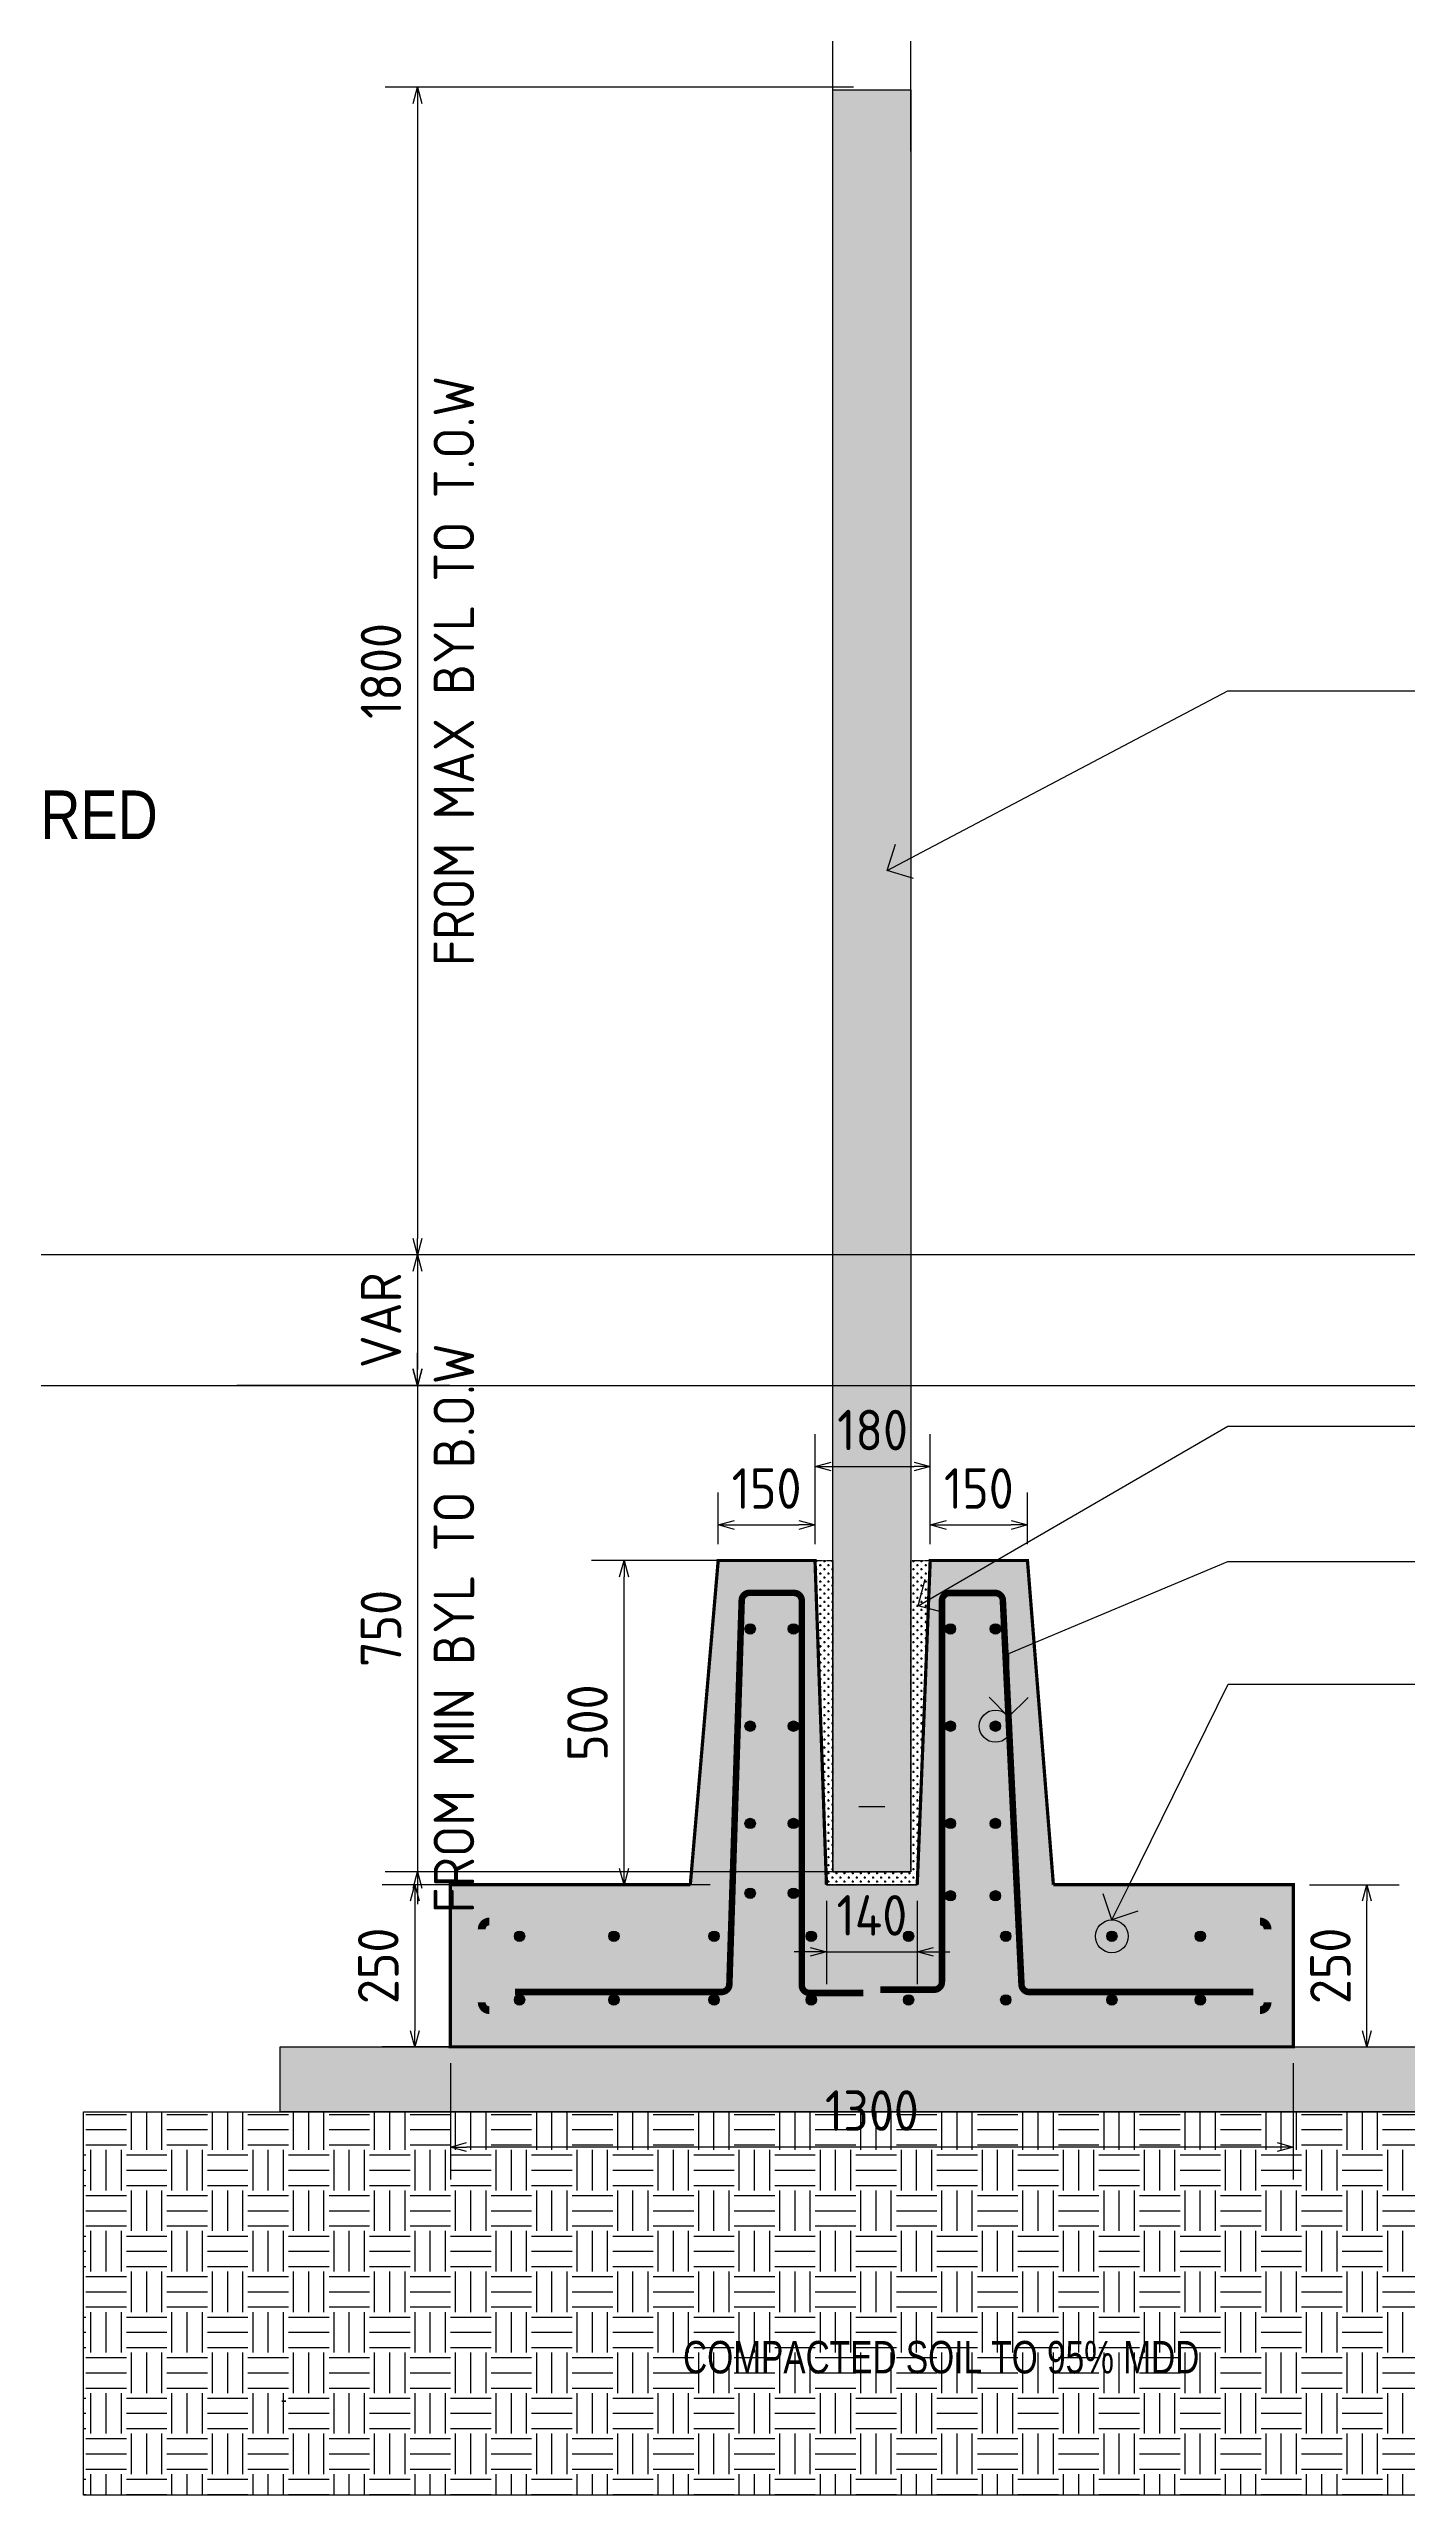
# Model space of a CAD drawing. Header units: centimetres. Extents: x -6122352 to 6876996, y -1694241 to 2592194.
# Drawn here: x 3020519 to 3022614, y -658341 to -654568 of the extents above; entities that cross this region are included whole.
import ezdxf
from ezdxf import colors
from ezdxf.entities.mleader import LeaderData, LeaderLine
from ezdxf.math import Vec2, Vec3

# ---------------------------------------------------------------- set-up
doc = ezdxf.new("R2010")
doc.units = ezdxf.units.CM
doc.header["$MEASUREMENT"] = 0
doc.header["$PDMODE"] = 66
doc.header["$PDSIZE"] = 100
doc.linetypes.add('CENTER', pattern=[2, 1.25, -0.25, 0.25, -0.25])
doc.linetypes.add('HIDDEN', pattern=[0.375, 0.25, -0.125])
doc.layers.get('Defpoints').update_dxf_attribs({"color": 255, "linetype": 'CENTER'})
for name, color, linetype in [('00-MI-DIM', 7, 'Continuous'), ('AutoRebar - Rebars', 4, 'Continuous'), ('SECTION', 130, 'Continuous')]:
    doc.layers.add(name, color=color, linetype=linetype)
doc.styles.add('JWC BHQ 3.00', font='swissc.ttf', dxfattribs={"height": 3})
doc.styles.add('JWC STD', font='swissc.ttf', dxfattribs={"width": 0.9})
doc.styles.add('Schueco-BEMSTIL', font='isocpeur.ttf', dxfattribs={"width": 0.9})
doc.dimstyles.new('JWC-TXT-2.5', dxfattribs={"dimscale": 1.5, "dimtxt": 2.5, "dimasz": 1, "dimexe": 2, "dimexo": 1, "dimgap": 1, "dimtad": 1, "dimdec": 0, "dimrnd": 0.5, "dimdsep": 46, "dimtxsty": 'Schueco-BEMSTIL', "dimblk": 'OPEN30', "dimcen": 0, "dimdle": 2, "dimclrd": 140, "dimclre": 8, "dimclrt": 40, "dimadec": 0, "dimazin": 2, "dimtfac": 1, "dimtdec": 0, "dimtix": 1, "dimtmove": 2, "dimatfit": 3, "dimldrblk": 'OPEN', "dimfxl": 2, "dimlwd": -1, "dimlwe": -1, "dimarcsym": 0})
doc.dimstyles.new('MI- JWC-TXT-2.5 MM', dxfattribs={"dimscale": 1.5, "dimtxt": 2.5, "dimasz": 1, "dimexe": 2, "dimexo": 1, "dimgap": 1, "dimtad": 1, "dimdec": 0, "dimdsep": 46, "dimtxsty": 'Schueco-BEMSTIL', "dimblk": 'OPEN30', "dimcen": 0, "dimdle": 2, "dimclrd": 140, "dimclre": 8, "dimclrt": 40, "dimadec": 0, "dimazin": 2, "dimtfac": 1, "dimtdec": 0, "dimtix": 1, "dimtmove": 2, "dimatfit": 3, "dimldrblk": 'OPEN', "dimfxl": 2, "dimlwd": -1, "dimlwe": -1, "dimarcsym": 0})

# ---------------------------------------------------------------- blocks, each defined once
blk = doc.blocks.new('_Open90')
at = {"color": 0, "linetype": 'ByBlock', "lineweight": -2}
for p, q in [((0, 0), (-1, 0)), ((-0.5, 0.5), (0, 0)), ((0, 0), (-0.5, -0.5))]:
    blk.add_line(p, q, dxfattribs=at)
blk = doc.blocks.new('_Open30')
at = {"color": 0, "linetype": 'ByBlock', "lineweight": -2}
for p, q in [((-1, 0.27), (0, 0)), ((0, 0), (-1, -0.27)), ((0, 0), (-1, 0))]:
    blk.add_line(p, q, dxfattribs=at)
blk = doc.blocks.new('*D457')
at = {"layer": '00-MI-DIM', "color": 8}
for p, q in [((3021138.7, -657674.4), (3021138.7, -657853.8)), ((3022438.7, -657674.4), (3022438.7, -657853.8))]:
    blk.add_line(p, q, dxfattribs=at)
at = {"layer": '00-MI-DIM', "color": 140}
blk.add_line((3022413.7, -657803.8), (3021163.7, -657803.8), dxfattribs=at)
at = {"layer": 'Defpoints', "color": 0}
for p in [(3021138.7, -657649.4), (3022438.7, -657649.4), (3021138.7, -657803.8)]:
    blk.add_point(p, dxfattribs=at)
at = {"layer": '00-MI-DIM', "color": 140, "xscale": 25, "yscale": 25, "zscale": 25, "rotation": 180}
blk.add_blockref('_Open30', (3021138.7, -657803.8), dxfattribs=at)
at = {"layer": '00-MI-DIM', "color": 140, "xscale": 25, "yscale": 25, "zscale": 25}
blk.add_blockref('_Open30', (3022438.7, -657803.8), dxfattribs=at)
at = {"layer": '00-MI-DIM', "color": 40, "insert": (3021788.7, -657747.6), "char_height": 62.5, "attachment_point": 5, "style": 'Schueco-BEMSTIL'}
blk.add_mtext('1300', dxfattribs=at)
blk = doc.blocks.new('_Open')
at = {"color": 0, "linetype": 'ByBlock', "lineweight": -2}
for p, q in [((-1, 0.2), (0, 0)), ((-1, -0.2), (0, 0)), ((0, 0), (-1, 0))]:
    blk.add_line(p, q, dxfattribs=at)
blk = doc.blocks.new('*D458')
at = {"layer": '00-MI-DIM', "color": 8}
for p, q in [((3022463.7, -657399.4), (3022602.2, -657399.4)), ((3022463.7, -657649.4), (3022602.2, -657649.4))]:
    blk.add_line(p, q, dxfattribs=at)
at = {"layer": '00-MI-DIM', "color": 140}
blk.add_line((3022552.2, -657624.4), (3022552.2, -657424.4), dxfattribs=at)
at = {"layer": 'Defpoints', "color": 0}
for p in [(3022438.7, -657399.4), (3022552.2, -657399.4), (3022438.7, -657649.4)]:
    blk.add_point(p, dxfattribs=at)
at = {"layer": '00-MI-DIM', "color": 140, "xscale": 25, "yscale": 25, "zscale": 25}
for p, rotation in [((3022552.2, -657399.4), 90), ((3022552.2, -657649.4), 270)]:
    blk.add_blockref('_Open30', p, dxfattribs=dict(at, rotation=rotation))
at = {"layer": '00-MI-DIM', "color": 40, "insert": (3022495.9, -657524.4), "char_height": 62.5, "attachment_point": 5, "rotation": 90, "style": 'Schueco-BEMSTIL'}
blk.add_mtext('250', dxfattribs=at)
blk = doc.blocks.new('*D459')
at = {"layer": '00-MI-DIM', "color": 8}
for p, q in [((3021878.7, -656874.4), (3021878.7, -656794.6)), ((3022028.7, -656874.4), (3022028.7, -656794.6))]:
    blk.add_line(p, q, dxfattribs=at)
at = {"layer": '00-MI-DIM', "color": 140}
blk.add_line((3021903.7, -656844.6), (3022003.7, -656844.6), dxfattribs=at)
at = {"layer": 'Defpoints', "color": 0}
for p in [(3022028.7, -656844.6), (3021878.7, -656899.4), (3022028.7, -656899.4)]:
    blk.add_point(p, dxfattribs=at)
at = {"layer": '00-MI-DIM', "color": 140, "xscale": 25, "yscale": 25, "zscale": 25, "rotation": 180}
blk.add_blockref('_Open30', (3021878.7, -656844.6), dxfattribs=at)
at = {"layer": '00-MI-DIM', "color": 140, "xscale": 25, "yscale": 25, "zscale": 25}
blk.add_blockref('_Open30', (3022028.7, -656844.6), dxfattribs=at)
at = {"layer": '00-MI-DIM', "color": 40, "insert": (3021953.7, -656788.3), "char_height": 62.5, "attachment_point": 5, "style": 'Schueco-BEMSTIL'}
blk.add_mtext('150', dxfattribs=at)
blk = doc.blocks.new('*D460')
at = {"layer": '00-MI-DIM', "color": 8}
for p, q in [((3021551.7, -656874.4), (3021551.7, -656794.6)), ((3021701, -656874.4), (3021701, -656794.6))]:
    blk.add_line(p, q, dxfattribs=at)
at = {"layer": '00-MI-DIM', "color": 140}
blk.add_line((3021576.7, -656844.6), (3021676, -656844.6), dxfattribs=at)
at = {"layer": 'Defpoints', "color": 0}
for p in [(3021701, -656844.6), (3021551.7, -656899.4), (3021701, -656899.4)]:
    blk.add_point(p, dxfattribs=at)
at = {"layer": '00-MI-DIM', "color": 140, "xscale": 25, "yscale": 25, "zscale": 25, "rotation": 180}
blk.add_blockref('_Open30', (3021551.7, -656844.6), dxfattribs=at)
at = {"layer": '00-MI-DIM', "color": 140, "xscale": 25, "yscale": 25, "zscale": 25}
blk.add_blockref('_Open30', (3021701, -656844.6), dxfattribs=at)
at = {"layer": '00-MI-DIM', "color": 40, "insert": (3021626.3, -656788.3), "char_height": 62.5, "attachment_point": 5, "style": 'Schueco-BEMSTIL'}
blk.add_mtext('150', dxfattribs=at)
blk = doc.blocks.new('*D462')
at = {"layer": '00-MI-DIM', "color": 8}
for p, q in [((3021599.1, -656899.4), (3021356.4, -656899.4)), ((3021539.1, -657399.4), (3021356.4, -657399.4))]:
    blk.add_line(p, q, dxfattribs=at)
at = {"layer": '00-MI-DIM', "color": 140}
blk.add_line((3021406.4, -657374.4), (3021406.4, -656924.4), dxfattribs=at)
at = {"layer": 'Defpoints', "color": 0}
for p in [(3021406.4, -656899.4), (3021624.1, -656899.4), (3021564.1, -657399.4)]:
    blk.add_point(p, dxfattribs=at)
at = {"layer": '00-MI-DIM', "color": 140, "xscale": 25, "yscale": 25, "zscale": 25}
for p, rotation in [((3021406.4, -656899.4), 90), ((3021406.4, -657399.4), 270)]:
    blk.add_blockref('_Open30', p, dxfattribs=dict(at, rotation=rotation))
at = {"layer": '00-MI-DIM', "color": 40, "insert": (3021350.2, -657149.4), "char_height": 62.5, "attachment_point": 5, "rotation": 90, "style": 'Schueco-BEMSTIL'}
blk.add_mtext('500', dxfattribs=at)
blk = doc.blocks.new('*D463')
at = {"layer": '00-MI-DIM', "color": 8}
for p, q in [((3021539.1, -657399.4), (3021033.6, -657399.4)), ((3021169.1, -657649.4), (3021033.6, -657649.4))]:
    blk.add_line(p, q, dxfattribs=at)
at = {"layer": '00-MI-DIM', "color": 140}
blk.add_line((3021083.6, -657424.4), (3021083.6, -657624.4), dxfattribs=at)
at = {"layer": 'Defpoints', "color": 0}
for p in [(3021564.1, -657399.4), (3021083.6, -657649.4), (3021194.1, -657649.4)]:
    blk.add_point(p, dxfattribs=at)
at = {"layer": '00-MI-DIM', "color": 140, "xscale": 25, "yscale": 25, "zscale": 25}
for p, rotation in [((3021083.6, -657399.4), 90), ((3021083.6, -657649.4), 270)]:
    blk.add_blockref('_Open30', p, dxfattribs=dict(at, rotation=rotation))
at = {"layer": '00-MI-DIM', "color": 40, "insert": (3021027.4, -657524.4), "char_height": 62.5, "attachment_point": 5, "rotation": 90, "style": 'Schueco-BEMSTIL'}
blk.add_mtext('250', dxfattribs=at)
blk = doc.blocks.new('*D464')
at = {"layer": '00-MI-DIM', "color": 8}
for p, q in [((3021701, -656874.4), (3021701, -656704.4)), ((3021878.7, -656874.4), (3021878.7, -656704.4))]:
    blk.add_line(p, q, dxfattribs=at)
at = {"layer": '00-MI-DIM', "color": 140}
blk.add_line((3021726, -656754.4), (3021853.7, -656754.4), dxfattribs=at)
at = {"layer": 'Defpoints', "color": 0}
for p in [(3021878.7, -656754.4), (3021701, -656899.4), (3021878.7, -656899.4)]:
    blk.add_point(p, dxfattribs=at)
at = {"layer": '00-MI-DIM', "color": 140, "xscale": 25, "yscale": 25, "zscale": 25, "rotation": 180}
blk.add_blockref('_Open30', (3021701, -656754.4), dxfattribs=at)
at = {"layer": '00-MI-DIM', "color": 140, "xscale": 25, "yscale": 25, "zscale": 25}
blk.add_blockref('_Open30', (3021878.7, -656754.4), dxfattribs=at)
at = {"layer": '00-MI-DIM', "color": 40, "insert": (3021789.8, -656698.2), "char_height": 62.5, "attachment_point": 5, "style": 'Schueco-BEMSTIL'}
blk.add_mtext('180', dxfattribs=at)
blk = doc.blocks.new('*D466')
at = {"layer": '00-MI-DIM', "color": 8, "ltscale": 20}
for p, q in [((3021728.7, -654726.8), (3021728.7, -654461.4)), ((3021848.7, -654726.8), (3021848.7, -654461.4))]:
    blk.add_line(p, q, dxfattribs=at)
at = {"layer": '00-MI-DIM', "color": 140, "ltscale": 20}
for p, q in [((3021703.7, -654511.4), (3021678.7, -654511.4)), ((3021728.7, -654511.4), (3021848.7, -654511.4)), ((3021873.7, -654511.4), (3021898.7, -654511.4))]:
    blk.add_line(p, q, dxfattribs=at)
at = {"layer": 'Defpoints', "color": 0, "ltscale": 20}
for p in [(3021848.7, -654511.4), (3021728.7, -654751.8), (3021848.7, -654751.8)]:
    blk.add_point(p, dxfattribs=at)
at = {"layer": '00-MI-DIM', "color": 140, "ltscale": 20, "xscale": 25, "yscale": 25, "zscale": 25}
blk.add_blockref('_Open30', (3021728.7, -654511.4), dxfattribs=at)
at = {"layer": '00-MI-DIM', "color": 140, "ltscale": 20, "xscale": 25, "yscale": 25, "zscale": 25, "rotation": 180}
blk.add_blockref('_Open30', (3021848.7, -654511.4), dxfattribs=at)
at = {"layer": '00-MI-DIM', "color": 40, "ltscale": 20, "insert": (3021788.7, -654455.1), "char_height": 62.5, "attachment_point": 5, "style": 'Schueco-BEMSTIL'}
blk.add_mtext('120', dxfattribs=at)
blk = doc.blocks.new('*D468')
at = {"layer": '00-MI-DIM', "color": 8}
for p, q in [((3021718.7, -657424.4), (3021718.7, -657552.8)), ((3021858.7, -657424.4), (3021858.7, -657552.8))]:
    blk.add_line(p, q, dxfattribs=at)
at = {"layer": '00-MI-DIM', "color": 140}
for p, q in [((3021693.7, -657502.8), (3021668.7, -657502.8)), ((3021718.7, -657502.8), (3021858.7, -657502.8)), ((3021883.7, -657502.8), (3021908.7, -657502.8))]:
    blk.add_line(p, q, dxfattribs=at)
at = {"layer": 'Defpoints', "color": 0}
for p in [(3021718.7, -657399.4), (3021858.7, -657399.4), (3021858.7, -657502.8)]:
    blk.add_point(p, dxfattribs=at)
at = {"layer": '00-MI-DIM', "color": 140, "xscale": 25, "yscale": 25, "zscale": 25}
blk.add_blockref('_Open30', (3021718.7, -657502.8), dxfattribs=at)
at = {"layer": '00-MI-DIM', "color": 140, "xscale": 25, "yscale": 25, "zscale": 25, "rotation": 180}
blk.add_blockref('_Open30', (3021858.7, -657502.8), dxfattribs=at)
at = {"layer": '00-MI-DIM', "color": 40, "insert": (3021788.7, -657446.6), "char_height": 62.5, "attachment_point": 5, "style": 'Schueco-BEMSTIL'}
blk.add_mtext('140', dxfattribs=at)
blk = doc.blocks.new('*D476')
at = {"layer": '00-MI-DIM', "color": 8, "ltscale": 20}
for p, q in [((3021760.1, -654627.5), (3021037.9, -654627.5)), ((3021759.1, -656428), (3021037.9, -656428))]:
    blk.add_line(p, q, dxfattribs=at)
at = {"layer": '00-MI-DIM', "color": 140, "ltscale": 20}
blk.add_line((3021087.9, -654652.5), (3021087.9, -656403), dxfattribs=at)
at = {"layer": 'Defpoints', "color": 0, "ltscale": 20}
for p in [(3021785.1, -654627.5), (3021087.9, -656428), (3021784.1, -656428)]:
    blk.add_point(p, dxfattribs=at)
at = {"layer": '00-MI-DIM', "color": 140, "ltscale": 20, "xscale": 25, "yscale": 25, "zscale": 25}
for p, rotation in [((3021087.9, -654627.5), 90), ((3021087.9, -656428), 270)]:
    blk.add_blockref('_Open30', p, dxfattribs=dict(at, rotation=rotation))
at = {"layer": '00-MI-DIM', "color": 40, "ltscale": 20, "char_height": 62.5, "attachment_point": 5, "rotation": 90, "style": 'Schueco-BEMSTIL'}
for s, insert in [('FROM MAX BYL TO T.O.W', (3021144.1, -655527.7)), ('1800', (3021031.6, -655527.7))]:
    blk.add_mtext(s, dxfattribs=dict(at, insert=insert))
blk = doc.blocks.new('*D477')
at = {"layer": '00-MI-DIM', "color": 8, "ltscale": 20}
for p, q in [((3021759.1, -656428), (3021037.9, -656428)), ((3021181.9, -656629.9), (3021037.9, -656629.9))]:
    blk.add_line(p, q, dxfattribs=at)
at = {"layer": '00-MI-DIM', "color": 140, "ltscale": 20}
blk.add_line((3021087.9, -656453), (3021087.9, -656604.9), dxfattribs=at)
at = {"layer": 'Defpoints', "color": 0, "ltscale": 20}
for p in [(3021784.1, -656428), (3021087.9, -656629.9), (3021206.9, -656629.9)]:
    blk.add_point(p, dxfattribs=at)
at = {"layer": '00-MI-DIM', "color": 140, "ltscale": 20, "xscale": 25, "yscale": 25, "zscale": 25}
for p, rotation in [((3021087.9, -656428), 90), ((3021087.9, -656629.9), 270)]:
    blk.add_blockref('_Open30', p, dxfattribs=dict(at, rotation=rotation))
at = {"layer": '00-MI-DIM', "color": 40, "ltscale": 20, "insert": (3021031.6, -656528.9), "char_height": 62.5, "attachment_point": 5, "rotation": 90, "style": 'Schueco-BEMSTIL'}
blk.add_mtext('VAR', dxfattribs=at)
blk = doc.blocks.new('*D406')
at = {"layer": '00-MI-DIM', "color": 140, "ltscale": 20}
for p, q in [((3021087.9, -656603.9), (3021087.9, -656578.9)), ((3021087.9, -656628.9), (3021087.9, -657379.4)), ((3021087.9, -657404.4), (3021087.9, -657429.4))]:
    blk.add_line(p, q, dxfattribs=at)
at = {"layer": '00-MI-DIM', "color": 8, "ltscale": 20}
for p, q in [((3020809.2, -656628.9), (3021137.9, -656628.9)), ((3021763.7, -657379.4), (3021037.9, -657379.4))]:
    blk.add_line(p, q, dxfattribs=at)
at = {"layer": 'Defpoints', "color": 0, "ltscale": 20}
for p in [(3020784.2, -656628.9), (3021087.9, -657379.4), (3021788.7, -657379.4)]:
    blk.add_point(p, dxfattribs=at)
at = {"layer": '00-MI-DIM', "color": 140, "ltscale": 20, "xscale": 25, "yscale": 25, "zscale": 25}
for p, rotation in [((3021087.9, -656628.9), 270), ((3021087.9, -657379.4), 90)]:
    blk.add_blockref('_Open30', p, dxfattribs=dict(at, rotation=rotation))
at = {"layer": '00-MI-DIM', "color": 40, "ltscale": 20, "char_height": 62.5, "attachment_point": 5, "rotation": 90, "style": 'Schueco-BEMSTIL'}
for s, insert in [('FROM MIN BYL TO B.O.W', (3021144.1, -657004.1)), ('750', (3021031.6, -657004.1))]:
    blk.add_mtext(s, dxfattribs=dict(at, insert=insert))

msp = doc.modelspace()

# ---------------------------------------------------------------- hatches: boundary and pattern name
at = {"layer": 'SECTION'}
h = msp.add_hatch(dxfattribs=at)
h.set_pattern_fill('AR-CONC', color=0, scale=10)
h.set_pattern_definition([(50, (-6574688.19, -3484862.95), (71.72601826, -6.2752135), [7.5, -82.5]), (355, (-6574688.19, -3484862.95), (-13.87513336, 75.21921337), [6, -66]), (100.45144446, (-6574682.214, -3484863.47), (57.85088467, 68.9439991), [6.3740192, -70.1142112]), (46.1842, (-6574688.19, -3484842.95), (106.7241331, -16.5519281), [11.25, -123.75]), (96.6356355, (-6574679.3, -3484844.33), (93.4661946, 97.4118601), [9.5610342, -105.171376]), (351.184164, (-6574688.19, -3484842.95), (93.4661945, 97.41186), [9, -99.0000001]), (21, (-6574678.19, -3484847.95), (59.6907052, -40.26188907), [7.5, -82.5]), (326, (-6574678.19, -3484847.95), (24.3315332, 72.5150045), [6, -66]), (71.45144474, (-6574673.22, -3484851.306), (84.02223767, 32.2531153), [6.374019, -70.1142112]), (37.5, (-6574688.191, -3484862.95), (1.21598553, 33.28938538), [0, -65.2, 0, -67, 0, -66.25]), (7.5, (-6574688.19, -3484862.95), (26.30695374, 39.44117119), [0, -38.2, 0, -63.7, 0, -25.25]), (327.5, (-6574710.491, -3484862.95), (53.38224362, -2.25548717), [0, -25, 0, -78, 0, -103.5]), (317.5, (-6574720.49, -3484862.95), (58.31861693, 10.01049823), [0, -32.5, 0, -51.8, 0, -73.5])])
h.paths.add_polyline_path([(3021728.66184, -654631.36353), (3021728.66184, -657379.36353), (3021848.66184, -657379.36353), (3021848.66184, -654631.36353)])
h = msp.add_hatch(dxfattribs=at)
h.set_pattern_fill('AR-CONC', color=8, scale=7)
h.set_pattern_definition([(50, (2909676.685, -668212.967), (50.208213, -4.39265), [5.25, -57.75]), (355, (2909676.685, -668212.967), (-9.712593, 52.65345), [4.2, -46.2]), (100.451444, (2909680.87, -668213.333), (40.49562, 48.2608), [4.461813, -49.079948]), (46.1842, (2909676.685, -668198.97), (74.706893, -11.58635), [7.875, -86.625]), (96.635635, (2909682.91, -668199.93), (65.426336, 68.1883), [6.692724, -73.619963]), (351.184164, (2909676.685, -668198.97), (65.426336, 68.1883), [6.3, -69.3]), (21, (2909683.685, -668202.467), (41.783494, -28.183322), [5.25, -57.75]), (326, (2909683.685, -668202.467), (17.032073, 50.760503), [4.2, -46.2]), (71.451445, (2909687.167, -668204.816), (58.815566, 22.57718), [4.461813, -49.079948]), (37.5, (2909676.685, -668212.967), (0.85119, 23.3025698), [0, -45.64, 0, -46.9, 0, -46.375]), (7.5, (2909676.685, -668212.967), (18.4148676, 27.60882), [0, -26.74, 0, -44.59, 0, -17.675]), (327.5, (2909661.075, -668212.967), (37.3675705, -1.578841), [0, -17.5, 0, -54.6, 0, -72.45]), (317.5, (2909654.075, -668212.967), (40.823032, 7.007349), [0, -22.75, 0, -36.26, 0, -51.45])])
h.paths.add_polyline_path([(3022438.66184, -657649.36353), (3022438.66184, -657399.36353), (3022068.66184, -657399.36353), (3022028.66184, -656899.36353), (3021878.66184, -656899.36353), (3021858.66184, -657399.36353), (3021718.66184, -657399.36353), (3021700.99449, -656899.36353), (3021551.66184, -656899.36353), (3021508.66184, -657399.36353), (3021138.66184, -657399.36353), (3021138.66184, -657649.36353)])
h.paths.add_polyline_path([(3021716.78684, -657518.451), (3021860.53684, -657518.451), (3021860.53684, -657368.451), (3021716.78684, -657368.451)], flags=24)
h = msp.add_hatch(dxfattribs=at)
h.set_pattern_fill('CROSS', color=8, scale=25)
h.set_pattern_definition([(0, (-6570986.115, -3484612.9504), (6.25, 6.25), [3.125, -9.375]), (90, (-6570984.552, -3484614.513), (-6.25, 6.25), [3.125, -9.375])])
h.paths.add_polyline_path([(3021728.66184, -656899.36353), (3021700.99449, -656899.36353), (3021718.66184, -657399.36353), (3021858.66184, -657399.36353), (3021878.66184, -656899.36353), (3021848.66184, -656899.36353), (3021848.66184, -657379.36353), (3021728.66184, -657379.36353)])
h = msp.add_hatch(color=2, dxfattribs=at)
h.dxf.hatch_style = 1
h.paths.add_polyline_path([(3021592.96687, -657004.84439, 1), (3021608.96687, -657004.84439, 1)])
h = msp.add_hatch(color=2, dxfattribs=at)
h.dxf.hatch_style = 1
h.paths.add_polyline_path([(3021659.58818, -657004.84439, 1), (3021675.58818, -657004.84439, 1)])
h = msp.add_hatch(color=2, dxfattribs=at)
h.dxf.hatch_style = 1
h.paths.add_polyline_path([(3021901.73551, -657004.84439, 1), (3021917.73551, -657004.84439, 1)])
h = msp.add_hatch(color=2, dxfattribs=at)
h.dxf.hatch_style = 1
h.paths.add_polyline_path([(3021971.25541, -657004.84439, 1), (3021987.25541, -657004.84439, 1)])
h = msp.add_hatch(color=2, dxfattribs=at)
h.dxf.hatch_style = 1
h.paths.add_polyline_path([(3021592.96687, -657154.84439, 1), (3021608.96687, -657154.84439, 1)])
h = msp.add_hatch(color=2, dxfattribs=at)
h.dxf.hatch_style = 1
h.paths.add_polyline_path([(3021659.58818, -657154.84439, 1), (3021675.58818, -657154.84439, 1)])
h = msp.add_hatch(color=2, dxfattribs=at)
h.dxf.hatch_style = 1
h.paths.add_polyline_path([(3021901.73551, -657154.84439, 1), (3021917.73551, -657154.84439, 1)])
h = msp.add_hatch(color=2, dxfattribs=at)
h.dxf.hatch_style = 1
h.paths.add_polyline_path([(3021971.25541, -657154.84439, 1), (3021987.25541, -657154.84439, 1)])
h = msp.add_hatch(color=2, dxfattribs=at)
h.dxf.hatch_style = 1
h.paths.add_polyline_path([(3021592.96687, -657304.84439, 1), (3021608.96687, -657304.84439, 1)])
h = msp.add_hatch(color=2, dxfattribs=at)
h.dxf.hatch_style = 1
h.paths.add_polyline_path([(3021659.58818, -657304.84439, 1), (3021675.58818, -657304.84439, 1)])
h = msp.add_hatch(color=2, dxfattribs=at)
h.dxf.hatch_style = 1
h.paths.add_polyline_path([(3021901.73551, -657304.84439, 1), (3021917.73551, -657304.84439, 1)])
h = msp.add_hatch(color=2, dxfattribs=at)
h.dxf.hatch_style = 1
h.paths.add_polyline_path([(3021971.25541, -657304.84439, 1), (3021987.25541, -657304.84439, 1)])
h = msp.add_hatch(color=2, dxfattribs=at)
h.dxf.hatch_style = 1
h.paths.add_polyline_path([(3021592.96687, -657412.49769, 1), (3021608.96687, -657412.49769, 1)])
h = msp.add_hatch(color=2, dxfattribs=at)
h.dxf.hatch_style = 1
h.paths.add_polyline_path([(3021659.58818, -657412.49769, 1), (3021675.58818, -657412.49769, 1)])
h = msp.add_hatch(color=2, dxfattribs=at)
h.dxf.hatch_style = 1
h.paths.add_polyline_path([(3021901.73551, -657416.37762, 1), (3021917.73551, -657416.37762, 1)])
h = msp.add_hatch(color=2, dxfattribs=at)
h.dxf.hatch_style = 1
h.paths.add_polyline_path([(3021971.25541, -657416.37762, 1), (3021987.25541, -657416.37762, 1)])
h = msp.add_hatch(color=2, dxfattribs=at)
h.dxf.hatch_style = 1
h.paths.add_polyline_path([(3021237.2615, -657478.83852, 1), (3021253.2615, -657478.83852, 1)])
h = msp.add_hatch(color=2, dxfattribs=at)
h.dxf.hatch_style = 1
h.paths.add_polyline_path([(3021382.8349, -657478.83852, 1), (3021398.8349, -657478.83852, 1)])
h = msp.add_hatch(color=2, dxfattribs=at)
h.dxf.hatch_style = 1
h.paths.add_polyline_path([(3021537.2615, -657478.83852, 1), (3021553.2615, -657478.83852, 1)])
h = msp.add_hatch(color=2, dxfattribs=at)
h.dxf.hatch_style = 1
h.paths.add_polyline_path([(3021687.2615, -657478.83852, 1), (3021703.2615, -657478.83852, 1)])
h = msp.add_hatch(color=2, dxfattribs=at)
h.dxf.hatch_style = 1
h.paths.add_polyline_path([(3021837.2615, -657478.83852, 1), (3021853.2615, -657478.83852, 1)])
h = msp.add_hatch(color=2, dxfattribs=at)
h.dxf.hatch_style = 1
h.paths.add_polyline_path([(3021987.2615, -657478.83852, 1), (3022003.2615, -657478.83852, 1)])
h = msp.add_hatch(color=2, dxfattribs=at)
h.dxf.hatch_style = 1
h.paths.add_polyline_path([(3022150.86725, -657478.83852, 1), (3022166.86725, -657478.83852, 1)])
h = msp.add_hatch(color=2, dxfattribs=at)
h.dxf.hatch_style = 1
h.paths.add_polyline_path([(3022287.2615, -657478.83852, 1), (3022303.2615, -657478.83852, 1)])
h = msp.add_hatch(color=2, dxfattribs=at)
h.dxf.hatch_style = 1
h.paths.add_polyline_path([(3021237.2615, -657577.04469, 1), (3021253.2615, -657577.04469, 1)])
h = msp.add_hatch(color=2, dxfattribs=at)
h.dxf.hatch_style = 1
h.paths.add_polyline_path([(3021382.8349, -657577.04469, 1), (3021398.8349, -657577.04469, 1)])
h = msp.add_hatch(color=2, dxfattribs=at)
h.dxf.hatch_style = 1
h.paths.add_polyline_path([(3021537.2615, -657577.04469, 1), (3021553.2615, -657577.04469, 1)])
h = msp.add_hatch(color=2, dxfattribs=at)
h.dxf.hatch_style = 1
h.paths.add_polyline_path([(3021687.2615, -657577.04469, 1), (3021703.2615, -657577.04469, 1)])
h = msp.add_hatch(color=2, dxfattribs=at)
h.dxf.hatch_style = 1
h.paths.add_polyline_path([(3021837.2615, -657577.04469, 1), (3021853.2615, -657577.04469, 1)])
h = msp.add_hatch(color=2, dxfattribs=at)
h.dxf.hatch_style = 1
h.paths.add_polyline_path([(3021987.2615, -657577.04469, 1), (3022003.2615, -657577.04469, 1)])
h = msp.add_hatch(color=2, dxfattribs=at)
h.dxf.hatch_style = 1
h.paths.add_polyline_path([(3022150.86725, -657577.04469, 1), (3022166.86725, -657577.04469, 1)])
h = msp.add_hatch(color=2, dxfattribs=at)
h.dxf.hatch_style = 1
h.paths.add_polyline_path([(3022287.2615, -657577.04469, 1), (3022303.2615, -657577.04469, 1)])
at = {"layer": 'SECTION', "ltscale": 20, "transparency": 33554658}
h = msp.add_hatch(dxfattribs=at)
h.set_pattern_fill('EARTH', color=8, scale=250)
h.set_pattern_definition([(0, (-6570986.115, -3484612.95), (62.5, 62.5), [62.5, -62.5]), (0, (-6570986.115, -3484589.51), (62.5, 62.5), [62.5, -62.5]), (0, (-6570986.115, -3484566.075), (62.5, 62.5), [62.5, -62.5]), (90, (-6570978.3, -3484558.26), (-62.5, 62.5), [62.5, -62.5]), (90, (-6570954.865, -3484558.26), (-62.5, 62.5), [62.5, -62.5]), (90, (-6570931.43, -3484558.26), (-62.5, 62.5), [62.5, -62.5])])
h.paths.add_polyline_path([(3023201.54805, -658340.50624), (3023201.54805, -657749.36353), (3022656.14825, -657749.36353), (3022656.14825, -657809.36353), (3022656.14825, -658007.89687), (3022792.73452, -658007.89687), (3022792.73452, -657950.70363), (3023003.50441, -657950.70363), (3023003.50441, -658066.97658), (3022792.73452, -658066.97658), (3022792.73452, -658007.89687), (3022656.14825, -658007.89687), (3022656.14825, -657809.36353), (3022656.14825, -657749.36353), (3020573.0077, -657749.36353), (3020573.0077, -658340.50624)])
h.paths.add_polyline_path([(3021682.16184, -657931.83623), (3021895.16184, -657931.83623), (3021895.16184, -657751.83623), (3021682.16184, -657751.83623)], flags=9)
h.paths.add_polyline_path([(3023021.94739, -657782.23853), (3023021.94739, -657616.48853), (3022841.94739, -657616.48853), (3022841.94739, -657782.23853)], flags=9)
at = {"layer": 'SECTION'}
h = msp.add_hatch(dxfattribs=at)
h.set_pattern_fill('AR-CONC', color=8, scale=5)
h.set_pattern_definition([(50, (-6570986.115, -3484612.95), (35.86300913, -3.13760675), [3.75, -41.25]), (355, (-6570986.115, -3484612.95), (-6.93756668, 37.60960669), [3, -33]), (100.45144446, (-6570983.126, -3484613.212), (28.92544234, 34.47199955), [3.1870096, -35.0571056]), (46.1842, (-6570986.115, -3484602.95), (53.36206653, -8.27596404), [5.625, -61.875]), (96.6356355, (-6570981.67, -3484603.64), (46.73309728, 48.70593004), [4.7805171, -52.585688]), (351.184164, (-6570986.115, -3484602.95), (46.73309725, 48.70593), [4.5, -49.50000005]), (21, (-6570981.115, -3484605.45), (29.84535261, -20.13094453), [3.75, -41.25]), (326, (-6570981.115, -3484605.45), (12.1657666, 36.25750225), [3, -33]), (71.45144474, (-6570978.628, -3484607.128), (42.01111884, 16.12655764), [3.1870095, -35.0571056]), (37.5, (-6570986.115, -3484612.95), (0.607992766, 16.644692692), [0, -32.6, 0, -33.5, 0, -33.125]), (7.5, (-6570986.115, -3484612.95), (13.153476872, 19.720585594), [0, -19.1, 0, -31.85, 0, -12.625]), (327.5, (-6570997.265, -3484612.95), (26.691121809, -1.127743587), [0, -12.5, 0, -39, 0, -51.75]), (317.5, (-6571002.265, -3484612.95), (29.159308467, 5.005249117), [0, -16.25, 0, -25.9, 0, -36.75])])
h.paths.add_polyline_path([(3020876.22416, -657649.36353), (3020876.22416, -657749.36353), (3022795.50378, -657749.36353), (3022795.50378, -657649.36353)])
h.paths.add_polyline_path([(3021699.91184, -657819.43392), (3021877.41184, -657819.43392), (3021877.41184, -657669.43392), (3021699.91184, -657669.43392)], flags=9)

# ---------------------------------------------------------------- linework, layer by layer
at = {"color": 8, "ltscale": 20, "const_width": 12}
for points in [[(3021765.00814, -654697.24131), (3021768.66184, -657279.36353)], [(3021812.31555, -654697.24131), (3021808.66184, -657279.36353)]]:
    msp.add_lwpolyline(points, dxfattribs=at)
at = {"layer": 'AutoRebar - Rebars'}
for points, const_width in [([(3021238.04208, -657564.85079), (3021556.91462, -657564.69586, 0.4046951656), (3021568.9026, -657553.08124), (3021587.93299, -656960.82514, -0.4053429429), (3021599.94768, -656949.21055), (3021668.60906, -656949.33002, -0.413703996), (3021680.58818, -656961.33), (3021680.58818, -657554.23175, 0.4142135624), (3021692.58818, -657566.23175), (3021775.62146, -657566.23175)], 10), ([(3022377.11915, -657564.85079), (3022031.44307, -657564.85079, -0.4000864224), (3022019.45716, -657553.43224), (3021990.70661, -656960.76942, 0.4000864224), (3021978.7207, -656949.35087), (3021908.73551, -656949.35087, 0.4142135624), (3021896.73551, -656961.35087), (3021896.73551, -657549.23175, -0.4142135624), (3021884.73551, -657561.23175), (3021801.70223, -657561.23175)], 10), ([(3021186.91357, -657448.02869), (3021186.91357, -657580.75217, 0.4142135624), (3021198.91357, -657592.75217), (3022387.0605, -657592.75217, 0.4142135624), (3022399.0605, -657580.75217), (3022399.0605, -657446.91162)], 12), ([(3021186.91357, -657600.69837), (3021186.91357, -657467.97489, -0.4142135624), (3021198.91357, -657455.97489), (3022387.0605, -657455.97489, -0.4142135624), (3022399.0605, -657467.97489), (3022399.0605, -657601.81544)], 12)]:
    msp.add_lwpolyline(points, format="xyb", dxfattribs=dict(at, const_width=const_width))
at = {"layer": 'Defpoints', "color": 0}
msp.add_lwpolyline([(3021700.99449, -656899.36353), (3021728.66184, -656899.36353), (3021728.66184, -657379.36353), (3021848.66184, -657379.36353), (3021848.66184, -656899.36353), (3021878.66184, -656899.36353), (3021858.66184, -657399.36353), (3021718.66184, -657399.36353), (3021700.99449, -656899.36353)], dxfattribs=at)
at = {"layer": 'SECTION', "color": 0}
for p, q in [((3021728.66184, -654631.36353), (3021848.66184, -654631.36353)), ((3021728.66184, -657379.36353), (3021728.66184, -654631.36353)), ((3021848.66184, -654631.36353), (3021848.66184, -657379.36353)), ((3021808.66184, -657279.36353), (3021768.66184, -657279.36353)), ((3021848.66184, -657379.36353), (3021728.66184, -657379.36353))]:
    msp.add_line(p, q, dxfattribs=at)
at = {"layer": 'SECTION', "color": 0, "linetype": 'HIDDEN', "ltscale": 3}
for points in [[(3024344.42919, -656427.97033), (3009628.94185, -656427.97033)], [(3024349.88931, -656629.90123), (3009637.78806, -656629.90123)]]:
    msp.add_lwpolyline(points, dxfattribs=at)
at = {"layer": 'SECTION', "color": 48, "true_color": 0x5f310c, "const_width": 5}
for points in [[(3021508.66184, -657399.36353), (3021551.66184, -656899.36353), (3021700.99449, -656899.36353), (3021718.66184, -657399.36353)], [(3021858.66184, -657399.36353), (3021878.66184, -656899.36353), (3022028.66184, -656899.36353), (3022068.66184, -657399.36353)], [(3022068.66184, -657399.36353), (3022438.66184, -657399.36353), (3022438.66184, -657649.36353), (3021138.66184, -657649.36353), (3021138.66184, -657399.36353), (3021508.66184, -657399.36353)]]:
    msp.add_lwpolyline(points, dxfattribs=at)
at = {"layer": 'SECTION'}
msp.add_lwpolyline([(3021718.66184, -657399.36353), (3021858.66184, -657399.36353)], dxfattribs=at)
at = {"layer": 'SECTION', "color": 0}
msp.add_lwpolyline([(3020876.22416, -657649.36353), (3022795.50378, -657649.36353), (3022795.50378, -657749.36353), (3020876.22416, -657749.36353)], close=True, dxfattribs=at)
at = {"layer": 'SECTION', "color": 0, "ltscale": 20}
msp.add_lwpolyline([(3020573.0077, -657749.36353), (3023201.54805, -657749.36353), (3023201.54805, -658340.50624), (3020573.0077, -658340.50624)], close=True, dxfattribs=at)
at = {"layer": 'SECTION', "color": 5, "ltscale": 20}
msp.add_lwpolyline([(3020878.84284, -658195.8871), (3020885.04101, -658195.8871), (3020885.04101, -658195.8871), (3020878.84284, -658195.8871)], close=True, dxfattribs=at)
at = {"layer": 'SECTION'}
for centre in [(3021600.96687, -657004.84439), (3021667.58818, -657004.84439), (3021909.73551, -657004.84439), (3021979.25541, -657004.84439), (3021600.96687, -657154.84439), (3021667.58818, -657154.84439), (3021909.73551, -657154.84439), (3021979.25541, -657154.84439), (3021600.96687, -657304.84439), (3021667.58818, -657304.84439), (3021909.73551, -657304.84439), (3021979.25541, -657304.84439), (3021600.96687, -657412.49769), (3021667.58818, -657412.49769), (3021909.73551, -657416.37762), (3021979.25541, -657416.37762), (3021245.2615, -657478.83852), (3021390.8349, -657478.83852), (3021545.2615, -657478.83852), (3021695.2615, -657478.83852), (3021845.2615, -657478.83852), (3021995.2615, -657478.83852), (3022158.86725, -657478.83852), (3022295.2615, -657478.83852), (3021245.2615, -657577.04469), (3021390.8349, -657577.04469), (3021545.2615, -657577.04469), (3021695.2615, -657577.04469), (3021845.2615, -657577.04469), (3021995.2615, -657577.04469), (3022158.86725, -657577.04469), (3022295.2615, -657577.04469)]:
    msp.add_circle(centre, 8, dxfattribs=at)
at = {"layer": 'SECTION', "color": 0}
msp.add_circle((3021979.25541, -657154.84439), 24.85886, dxfattribs=at)
at = {"layer": 'SECTION', "color": 3}
msp.add_circle((3022158.86725, -657478.83852), 25.26556, dxfattribs=at)

# ---------------------------------------------------------------- texts
at = {"layer": 'SECTION', "color": 0, "ltscale": 20, "insert": (3021497.49724, -658102.85679), "char_height": 50, "attachment_point": 1, "style": 'JWC STD'}
msp.add_mtext_dynamic_manual_height_columns('COMPACTED SOIL TO 95% MDD', width=1113.3609788, gutter_width=10, heights=[0], dxfattribs=at)

# ---------------------------------------------------------------- dimensions: what is measured, and where the dimension line sits
at = {"layer": '00-MI-DIM', "ltscale": 20}
dim = msp.add_linear_dim(base=(3021848.66184, -654511.39513), p1=(3021728.66184, -654751.84624), p2=(3021848.66184, -654751.84624), dimstyle='MI- JWC-TXT-2.5 MM', dxfattribs=at)
dim.commit()
dim.dimension.update_dxf_attribs({"geometry": '*D466', "text_midpoint": (3021788.66184, -654455.14513)})
at = {"layer": '00-MI-DIM', "color": 10, "ltscale": 20}
for base, p1, p2, text, picture, middle in [((3021087.85592, -656427.97033), (3021785.05938, -654627.52315), (3021784.09385, -656427.97033), '<>\\XFROM MAX BYL TO T.O.W', '*D476', (3021087.85592, -655527.74674)), ((3021087.85592, -656629.90123), (3021784.09385, -656427.97033), (3021206.9354, -656629.90123), 'VAR', '*D477', (3021031.60592, -656528.93578)), ((3021087.85592, -657379.36353), (3020784.22383, -656628.90123), (3021788.66184, -657379.36353), '<>\\XFROM MIN BYL TO B.O.W', '*D406', (3021087.85592, -657004.13238))]:
    dim = msp.add_linear_dim(base=base, p1=p1, p2=p2, angle=90, text=text, dimstyle='MI- JWC-TXT-2.5 MM', dxfattribs=at)
    dim.commit()
    dim.dimension.update_dxf_attribs({"geometry": picture, "text_midpoint": middle})
at = {"layer": '00-MI-DIM', "color": 0}
dim = msp.add_linear_dim(base=(3021878.66184, -656754.41826), p1=(3021700.99449, -656899.36353), p2=(3021878.66184, -656899.36353), text='180', dimstyle='MI- JWC-TXT-2.5 MM', dxfattribs=at)
dim.commit()
dim.dimension.update_dxf_attribs({"geometry": '*D464', "text_midpoint": (3021789.82817, -656698.16826)})
at = {"layer": '00-MI-DIM'}
for base, p1, p2, picture, middle in [((3021700.99449, -656844.57984), (3021551.66184, -656899.36353), (3021700.99449, -656899.36353), '*D460', (3021626.32817, -656788.32984)), ((3022028.66184, -656844.57984), (3021878.66184, -656899.36353), (3022028.66184, -656899.36353), '*D459', (3021953.66184, -656788.32984)), ((3021858.66184, -657502.826), (3021718.66184, -657399.36353), (3021858.66184, -657399.36353), '*D468', (3021788.66184, -657446.576)), ((3021138.66184, -657803.80892), (3022438.66184, -657649.36353), (3021138.66184, -657649.36353), '*D457', (3021788.66184, -657747.55892))]:
    dim = msp.add_linear_dim(base=base, p1=p1, p2=p2, dimstyle='JWC-TXT-2.5', dxfattribs=at)
    dim.commit()
    dim.dimension.update_dxf_attribs({"geometry": picture, "text_midpoint": middle})
for base, p1, p2, picture, middle in [((3021406.40269, -656899.36353), (3021564.09385, -657399.36353), (3021624.09385, -656899.36353), '*D462', (3021350.15269, -657149.36353)), ((3021083.64099, -657649.36353), (3021564.09385, -657399.36353), (3021194.09385, -657649.36353), '*D463', (3021027.39099, -657524.36353)), ((3022552.1684, -657399.36353), (3022438.66184, -657649.36353), (3022438.66184, -657399.36353), '*D458', (3022495.9184, -657524.36353))]:
    dim = msp.add_linear_dim(base=base, p1=p1, p2=p2, angle=90, dimstyle='JWC-TXT-2.5', dxfattribs=at)
    dim.commit()
    dim.dimension.update_dxf_attribs({"geometry": picture, "text_midpoint": middle})

# ---------------------------------------------------------------- leaders
at = {"color": 0, "ltscale": 20}
ml = msp.add_multileader_mtext('Standard', dxfattribs=at)
ml.set_content('6T12 VERTICAL REBARS', style='JWC BHQ 3.00')
ml.set_leader_properties()
ml.set_arrow_properties(name='OPEN90')
ml.build(insert=Vec2(0, 0))
ml.multileader.update_dxf_attribs({"text_right_attachment_type": 6, "dogleg_length": 15.44115, "arrow_head_size": 60, "scale": 30})
ctx = ml.context
ctx.base_point, ctx.scale, ctx.char_height, ctx.arrow_head_size, ctx.landing_gap_size, ctx.plane_origin = Vec3(3022800.85436, -655558.24195), 30, 75, 60, 2.7, Vec3(3021860.1534, -655835.2301)
ctx.right_attachment, ctx.text_align_type = 6, 2
notes = []
notes.append((ctx, [(0, (1, 1, 0), (3022337.61989, -655558.24195), (1, 0), 463.23448, [(0, [(3021812.49814, -655835.2301)], 0, [])])]))
ctx.mtext.insert, ctx.mtext.alignment, ctx.mtext.flow_direction = Vec3(3023757.2719, -655519.84098), 3, 5
ml = msp.add_multileader_mtext('Standard', dxfattribs=at)
ml.set_content('4mm GI MESH PLACED CENTERED\\P2 LAYERS WITH 50MM COVER', style='JWC BHQ 3.00')
ml.set_leader_properties()
ml.set_arrow_properties(name='OPEN90')
ml.build(insert=Vec2(0, 0))
ml.multileader.update_dxf_attribs({"text_right_attachment_type": 6, "dogleg_length": 15.44115, "arrow_head_size": 60, "scale": 30})
ctx = ml.context
ctx.base_point, ctx.scale, ctx.char_height, ctx.arrow_head_size, ctx.landing_gap_size, ctx.plane_origin = Vec3(3019243.34503, -655750.33314), 30, 75, 60, 2.7, Vec3(3018127.89876, -656055.4782)
ctx.right_attachment = 6
notes.append((ctx, [(0, (1, 1, 0), (3018780.11055, -655750.33314), (1, 0), 463.23448, [(0, [(3018094.58513, -656238.81213)], 0, [])])]))
ctx.mtext.insert, ctx.mtext.flow_direction = Vec3(3019246.04503, -655711.93217), 5
ml = msp.add_multileader_mtext('Standard', dxfattribs=at)
ml.set_content('NON SHRINK GROUT', style='JWC BHQ 3.00')
ml.set_leader_properties()
ml.set_arrow_properties(name='OPEN90')
ml.build(insert=Vec2(0, 0))
ml.multileader.update_dxf_attribs({"text_right_attachment_type": 6, "dogleg_length": 15.44115, "arrow_head_size": 60, "scale": 30})
ctx = ml.context
ctx.base_point, ctx.scale, ctx.char_height, ctx.arrow_head_size, ctx.landing_gap_size, ctx.plane_origin = Vec3(3022800.85436, -656692.09914), 30, 75, 60, 2.7, Vec3(3021860.1534, -657219.08728)
ctx.right_attachment, ctx.text_align_type = 6, 2
notes.append((ctx, [(0, (1, 1, 0), (3022337.61989, -656692.09914), (1, 0), 463.23448, [(0, [(3021860.1534, -656969.08728)], 0, [])])]))
ctx.mtext.insert, ctx.mtext.alignment, ctx.mtext.flow_direction = Vec3(3023605.12904, -656653.69817), 3, 5
ml = msp.add_multileader_mtext('Standard', dxfattribs=at)
ml.set_content('T10 @ 200MM C/C', style='JWC BHQ 3.00')
ml.set_leader_properties()
ml.set_arrow_properties(name='OPEN90')
ml.build(insert=Vec2(0, 0))
ml.multileader.update_dxf_attribs({"text_right_attachment_type": 6, "dogleg_length": 15.44115, "arrow_head_size": 60, "scale": 30})
ctx = ml.context
ctx.base_point, ctx.scale, ctx.char_height, ctx.arrow_head_size, ctx.landing_gap_size, ctx.plane_origin = Vec3(3022800.73766, -656901.09115), 30, 75, 60, 2.7, Vec3(3022158.86725, -657309.38992)
ctx.right_attachment, ctx.text_align_type = 6, 2
notes.append((ctx, [(0, (1, 1, 0), (3022337.50319, -656901.09115), (1, 0), 463.23448, [(1, [(3021999.41581, -657140.30062), (3021999.68496, -657042.65786)], 0, [])])]))
ctx.mtext.insert, ctx.mtext.alignment, ctx.mtext.flow_direction = Vec3(3023554.8013, -656856.45641), 3, 5
ml = msp.add_multileader_mtext('Standard', dxfattribs=at)
ml.set_content('T12 @ 150MM C/C\\PTOP & BOTTOM \\PBOTH WAYS', style='JWC BHQ 3.00')
ml.set_leader_properties()
ml.set_arrow_properties(name='OPEN90')
ml.build(insert=Vec2(0, 0))
ml.multileader.update_dxf_attribs({"text_right_attachment_type": 6, "dogleg_length": 15.44115, "arrow_head_size": 60, "scale": 30})
ctx = ml.context
ctx.base_point, ctx.scale, ctx.char_height, ctx.arrow_head_size, ctx.landing_gap_size, ctx.plane_origin = Vec3(3022801.30697, -657089.88649), 30, 75, 60, 2.7, Vec3(3022158.86725, -657703.57296)
ctx.right_attachment, ctx.text_align_type = 6, 2
notes.append((ctx, [(0, (1, 1, 0), (3022338.0725, -657089.88649), (1, 0), 463.23448, [(0, [(3022158.86725, -657453.57296)], 0, [])])]))
ctx.mtext.insert, ctx.mtext.alignment, ctx.mtext.flow_direction = Vec3(3023555.37061, -657051.48552), 3, 5
for ctx, leaders in notes:
    for number, flags, end, landing, length, lines in leaders:
        leader = LeaderData()
        leader.index, (leader.has_last_leader_line, leader.has_dogleg_vector, leader.attachment_direction) = number, flags
        leader.last_leader_point, leader.dogleg_vector, leader.dogleg_length = Vec3(end), Vec3(landing), length
        for number, points, colour, breaks in lines:
            line = LeaderLine()
            line.index, line.vertices, line.color, line.breaks = number, Vec3.list(points), colors.encode_raw_color(colour), breaks
            leader.lines.append(line)
        ctx.leaders.append(leader)

doc.saveas('drawing.dxf')
